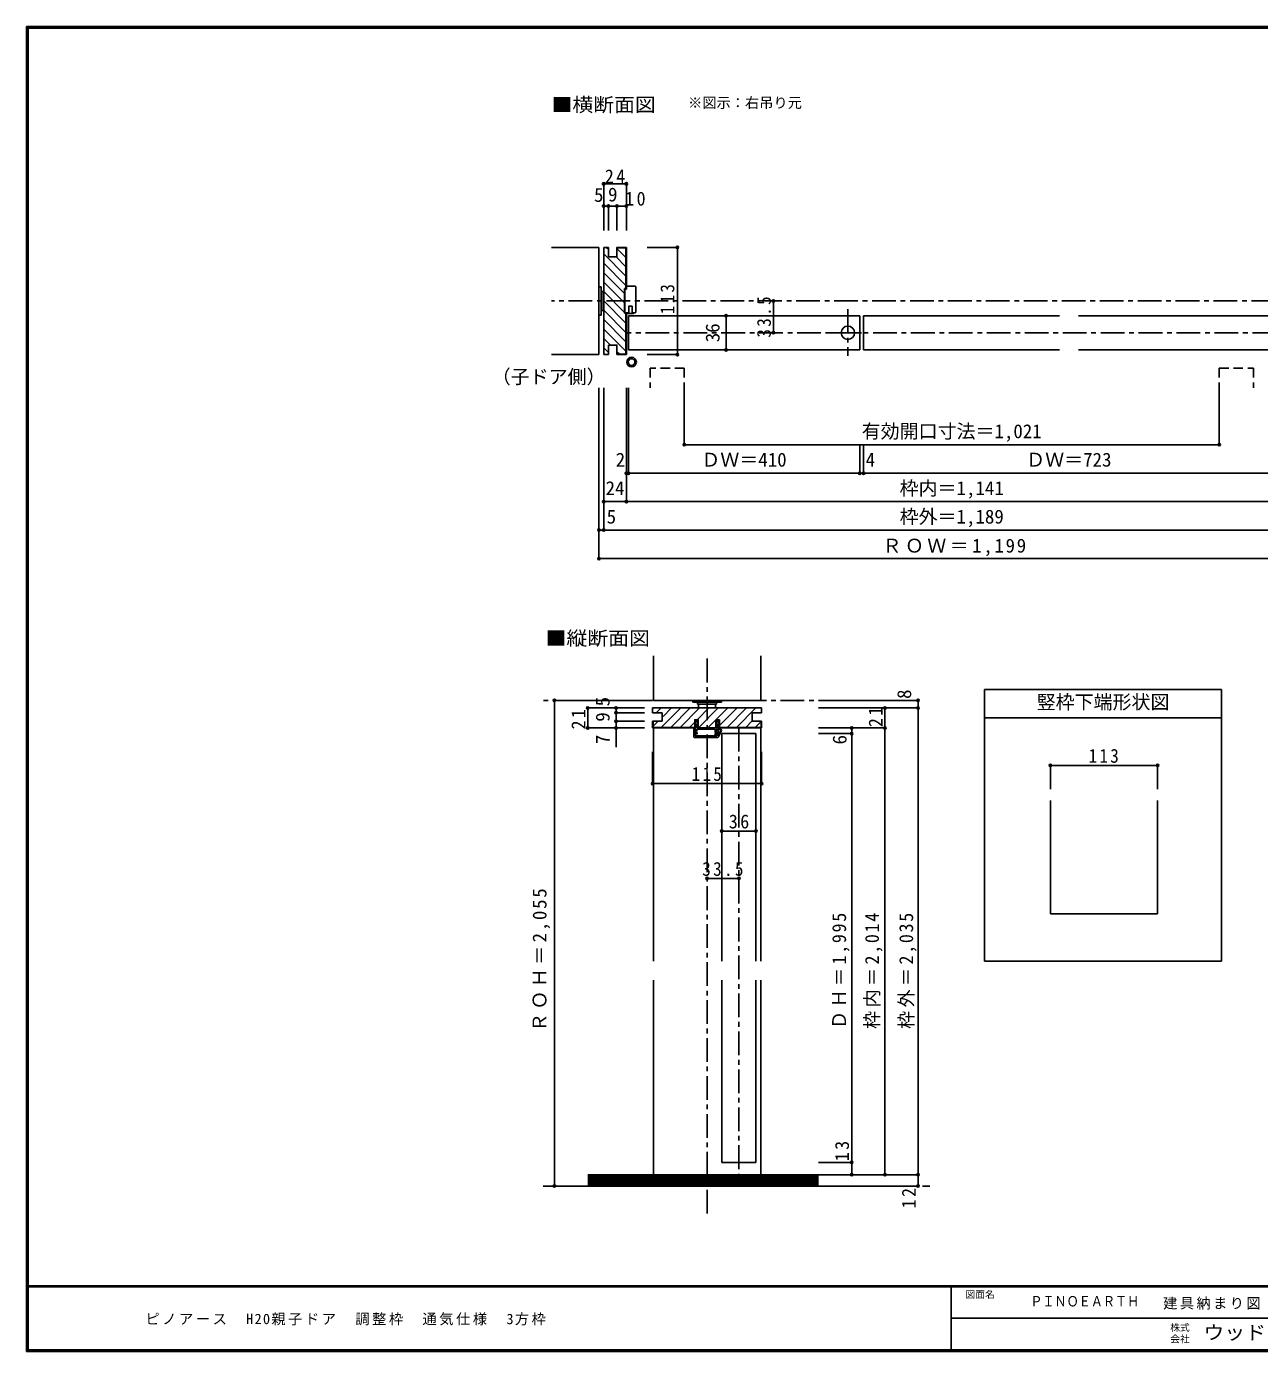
# Model space of a CAD drawing. Units: millimetres at full size, sheet at 1:5; some dimension numbers follow another scale. Extents: x -973 to 977, y -718 to 696.
# Drawn here: x -973 to 327, y -701 to 696 of the extents above; entities that cross this region are included whole.
import ezdxf
from ezdxf.enums import TextEntityAlignment as Align

# ---------------------------------------------------------------- set-up
doc = ezdxf.new("R2010")
doc.units = ezdxf.units.MM
doc.header["$LTSCALE"] = 5
doc.header["$PDMODE"] = 32
doc.header["$PDSIZE"] = 2.5
doc.linetypes.add('CHAIN1', pattern=[8, 5, -1, 1, -1])
doc.linetypes.add('DASHED2', pattern=[3, 2, -1])
for name, color, linetype in [('0-0_補助線', 7, 'Continuous'), ('0-1_通り芯', 4, 'CHAIN1'), ('0-3_仕上げ', 7, 'Continuous'), ('0-4_枠', 4, 'Continuous'), ('0-6_扉', 6, 'Continuous'), ('0-7_金物', 7, 'Continuous'), ('0-A_文字', 3, 'Continuous'), ('0-B_寸法', 7, 'Continuous'), ('F-0_補助線', 7, 'Continuous'), ('F-1_枠', 6, 'Continuous'), ('F-A_文字', 7, 'Continuous')]:
    doc.layers.add(name, color=color, linetype=linetype)
doc.styles.add('ＭＳ ゴシック', font='')
doc.styles.get('ＭＳ ゴシック').set_extended_font_data('MS Gothic')

# ---------------------------------------------------------------- blocks, each defined once
blk = doc.blocks.new('02')
at = {"layer": '0-0_補助線'}
for p, q in [((-4.998, -10.239), (-4.998, 14.761)), ((5.802, 17.761), (-3.198, 17.761)), ((6.802, 16.761), (6.802, -9.239)), ((-4.998, -10.239), (-0.698, -10.239)), ((2.702, -3.239), (2.702, -10.239)), ((5.802, -10.239), (2.702, -10.239)), ((5.002, -10.239), (4.402, -10.839))]:
    blk.add_line(p, q, dxfattribs=at)
for points in [[(-4.998, 14.761), (-3.198, 14.761), (-3.198, 17.761)], [(-3.469, -10.239), (-2.869, -10.839), (4.402, -10.839)], [(2.702, -3.239), (-0.698, -3.239), (-0.698, -10.239)]]:
    blk.add_lwpolyline(points, dxfattribs=at)
for centre, start, end in [((5.802, 16.761), 0, 90), ((5.802, -9.239), 270, 0)]:
    blk.add_arc(centre, 1, start, end, dxfattribs=at)

msp = doc.modelspace()

# ---------------------------------------------------------------- linework, layer by layer
at = {"layer": '0-0_補助線'}
for p, q in [((-369.847, 463), (-369.847, 350)), ((-369.847, 421.5), (-367.347, 421.5)), ((-369.847, 421.5), (-369.847, 391.5)), ((-367.347, 421.5), (-367.347, 391.5)), ((-367.347, 416.5), (-365.347, 416.5)), ((-365.347, 416.5), (-365.347, 396.5)), ((-365.347, 415.5), (-364.847, 415.5)), ((-369.847, 391.5), (-367.347, 391.5)), ((-367.347, 396.5), (-365.347, 396.5)), ((-365.347, 397.5), (-364.847, 397.5)), ((-267.622, -39), (-268.772, -39)), ((-267.622, -43.5), (-267.622, -39)), ((-246.172, -39), (-244.672, -36)), ((-246.172, -39), (-245.422, -39)), ((-245.422, -39), (-245.422, -43.5)), ((-244.672, -36), (-242.772, -39)), ((-243.922, -44.2), (-243.922, -39)), ((-243.922, -39), (-242.772, -39)), ((-269.922, -52.5), (-269.922, -43.8)), ((-269.397, -43.602), (-267.947, -45.502)), ((-268.922, -53.5), (-244.422, -53.5)), ((-268.172, -46), (-268.422, -46)), ((-245.422, -52), (-268.422, -52)), ((-268.409, -46.387), (-267.936, -48.105)), ((-268.122, -46), (-267.872, -46)), ((-267.12, -46.834), (-266.808, -47.695)), ((-266.672, -45.5), (-266.672, -46)), ((-247.922, -45), (-266.172, -45)), ((-245.422, -43.5), (-266.122, -43.5)), ((-246.872, -48.469), (-247.69, -51.092)), ((-247.422, -45.5), (-247.422, -47.46)), ((-245.576, -49.017), (-246.354, -51.509)), ((-246.022, -45), (-246.022, -47.337)), ((-244.922, -45), (-246.022, -45)), ((-244.622, -46), (-245.874, -47.203)), ((-245.472, -48), (-245.422, -48)), ((-245.422, -52), (-245.422, -48)), ((-244.922, -44.2), (-244.922, -45)), ((-243.922, -44.2), (-244.922, -44.2)), ((-242.422, -44.9), (-244.922, -44.9)), ((-243.922, -46), (-244.622, -46)), ((-242.422, -44.2), (-243.922, -44.2)), ((-243.922, -53), (-243.922, -46)), ((-241.438, -46.491), (-243.922, -51.44)), ((-240.812, -46.805), (-243.922, -53))]:
    msp.add_line(p, q, dxfattribs=at)
at = {"layer": '0-0_補助線', "color": 3}
for p, q in [((-364.847, 463), (-359.847, 463)), ((-364.847, 463), (-364.847, 350)), ((-359.847, 453), (-359.847, 463)), ((-350.847, 462.5), (-341.347, 462.5)), ((-341.347, 419.491), (-341.347, 462.5)), ((-340.847, 419.491), (-340.847, 463)), ((-342.848, 419.491), (-340.847, 419.491)), ((-342.848, 393.491), (-342.848, 419.491)), ((-340.847, 393.491), (-342.848, 393.491)), ((-341.347, 393.491), (-341.347, 350.5)), ((-340.847, 393.491), (-340.847, 350)), ((-364.847, 350), (-359.847, 350)), ((-359.847, 360), (-359.847, 350)), ((-350.847, 350.5), (-341.347, 350.5)), ((-350.847, 350), (-340.847, 350)), ((-313.293, -22.5), (-313.293, -27.5)), ((-198.293, -22.5), (-313.293, -22.5)), ((-303.293, -27.5), (-313.293, -27.5)), ((-303.293, -27.5), (-303.293, -36.5)), ((-208.293, -27.5), (-208.293, -36.5)), ((-208.293, -27.5), (-198.293, -27.5)), ((-198.293, -22.5), (-198.293, -27.5)), ((-303.293, -36.5), (-313.293, -36.5)), ((-313.293, -36.5), (-313.293, -43.5)), ((-242.772, -35), (-246.472, -35)), ((-246.472, -43.5), (-246.472, -35)), ((-242.772, -35), (-242.772, -43.5)), ((-198.293, -36.5), (-208.293, -36.5)), ((-198.793, -43), (-198.793, -36.5)), ((-198.293, -43.5), (-198.293, -36.5)), ((-313.293, -43.5), (-268.772, -43.5)), ((-246.472, -43.5), (-265.072, -43.5)), ((-198.793, -43), (-242.772, -43)), ((-198.293, -43.5), (-242.772, -43.5))]:
    msp.add_line(p, q, dxfattribs=at)
at = {"layer": '0-0_補助線', "color": 4}
for p, q in [((-359.847, 461.034), (-361.813, 463)), ((-341.347, 452.434), (-350.847, 461.934)), ((-341.347, 462.333), (-341.514, 462.5)), ((-341.347, 432.635), (-364.847, 456.135)), ((-341.347, 442.534), (-351.813, 453)), ((-341.347, 422.735), (-364.847, 446.235)), ((-342.848, 414.337), (-364.847, 436.336)), ((-342.848, 404.437), (-364.847, 426.436)), ((-342.848, 394.538), (-364.847, 416.537)), ((-341.347, 383.137), (-364.847, 406.637)), ((-341.347, 373.238), (-364.847, 396.738)), ((-341.347, 363.338), (-364.847, 386.838)), ((-341.347, 353.439), (-364.847, 376.939)), ((-357.808, 360), (-364.847, 367.039)), ((-359.847, 352.14), (-364.847, 357.14)), ((-348.308, 350.5), (-350.847, 353.039)), ((-309.379, -27.5), (-304.379, -22.5)), ((-304.08, -43), (-283.58, -22.5)), ((-302.293, -31.313), (-293.479, -22.5)), ((-294.18, -43), (-273.68, -22.5)), ((-284.281, -43), (-263.781, -22.5)), ((-266.381, -35), (-253.881, -22.5)), ((-264.482, -43), (-243.982, -22.5)), ((-254.582, -43), (-234.082, -22.5)), ((-242.772, -41.089), (-224.183, -22.5)), ((-234.783, -43), (-214.283, -22.5)), ((-224.884, -43), (-204.384, -22.5)), ((-312.793, -41.814), (-307.479, -36.5)), ((-274.381, -43), (-268.772, -37.391)), ((-214.984, -43), (-208.484, -36.5)), ((-205.085, -43), (-198.793, -36.708)), ((-313.293, -102.119), (-313.293, -68.876)), ((-198.293, -102.119), (-198.293, -68.876)), ((106.19, -82.979), (219.19, -82.979)), ((106.19, -82.979), (106.19, -107.979)), ((219.19, -82.979), (219.19, -107.979)), ((-313.293, -102.119), (-198.293, -102.119)), ((-222.293, -202.191), (-255.793, -202.191))]:
    msp.add_line(p, q, dxfattribs=at)
at = {"layer": '0-0_補助線', "color": 6}
msp.add_line((-240.293, -49.5), (-204.293, -49.5), dxfattribs=at)
at = {"layer": '0-0_補助線', "color": 3}
for points in [[(-359.847, 453), (-350.847, 453), (-350.847, 463), (-340.847, 463)], [(-359.847, 360), (-350.847, 360), (-350.847, 350)], [(-312.793, -36.5), (-312.793, -43), (-268.772, -43)], [(-265.072, -43.5), (-265.072, -35), (-268.772, -35), (-268.772, -43.5)]]:
    msp.add_lwpolyline(points, dxfattribs=at)
at = {"layer": '0-0_補助線'}
for points in [[(-265.372, -39), (-266.872, -36), (-268.772, -39)], [(-265.372, -39), (-266.122, -39), (-266.122, -43.5)], [(-268.422, -52), (-268.422, -49.9), (-266.422, -49.9), (-266.422, -48.7), (-268.422, -48.7), (-268.422, -46)], [(-267.622, -43.5), (-267.872, -43.5), (-267.872, -46)]]:
    msp.add_lwpolyline(points, dxfattribs=at)
for radius in [5, 3.5]:
    msp.add_circle((-335.383, 342.158), radius, dxfattribs=at)
for centre, radius, start, end in [((-269.622, -43.8), 0.3, 41.34778, 180), ((-268.922, -52.5), 1, 180, 270), ((-268.122, -46.3), 0.3, 90, 196.79003), ((-268.172, -45.7), 0.3, 270, 41.34778), ((-267.372, -47.9), 0.6, 196.79003, 270), ((-267.372, -47.9), 0.6, 270, 23.33765), ((-267.672, -46), 1, 303.47738, 0), ((-266.172, -45.5), 0.5, 90, 180), ((-247.922, -45.5), 0.5, 0, 90), ((-247.022, -51.3), 0.7, 162.67017, 342.67017), ((-246.222, -47.46), 1.2, 180, 237.21126), ((-245.222, -47.337), 0.8, 180, 221.40962), ((-245.472, -47.5), 0.5, 143.61521, 270), ((-246.722, -48.66), 1.2, 342.67017, 41.40962), ((-244.422, -53), 0.5, 270, 0), ((-242.422, -46), 1.8, 333.42485, 90), ((-242.422, -46), 1.1, 333.42485, 90)]:
    msp.add_arc(centre, radius, start, end, dxfattribs=at)
for p in [(106.19, -82.979), (219.19, -82.979), (-313.293, -102.119), (-198.293, -102.119), (-255.793, -202.191), (-222.293, -202.191)]:
    msp.add_point(p, dxfattribs=at)
at = {"layer": '0-1_通り芯'}
for p, q in [((423.153, 406.5), (-419.847, 406.5)), ((344.153, 373), (-340.847, 373)), ((-255.793, 29.5), (-255.793, -557.742)), ((-33.347, -14.5), (-428.599, -14.5)), ((-222.293, -43.5), (-222.293, -514.5)), ((-428.599, -526.5), (-20.844, -526.5))]:
    msp.add_line(p, q, dxfattribs=at)
at = {"layer": '0-1_通り芯', "color": 7}
for p, q in [((-107.384, 397.796), (-107.384, 348.563)), ((-127.919, 373), (-86.133, 373))]:
    msp.add_line(p, q, dxfattribs=at)
at = {"layer": '0-1_通り芯', "color": 7, "linetype": 'Continuous'}
msp.add_circle((-107.384, 373), 7, dxfattribs=at)
at = {"layer": '0-3_仕上げ'}
for p, q in [((-419.847, 463), (-369.847, 463)), ((-419.847, 350), (-369.847, 350)), ((-312.293, 32.5), (-312.293, -14.5)), ((-199.293, 32.5), (-199.293, -14.5)), ((-312.293, -14.5), (-199.293, -14.5)), ((-138.347, -516), (-381.704, -516)), ((-138.347, -517.5), (-381.704, -517.5)), ((-138.347, -519), (-381.704, -519)), ((-138.347, -520.5), (-381.704, -520.5)), ((-138.347, -522), (-381.704, -522)), ((-138.347, -523.5), (-381.704, -523.5)), ((-138.347, -525), (-381.704, -525))]:
    msp.add_line(p, q, dxfattribs=at)
at = {"layer": '0-3_仕上げ', "color": 2}
for p, q in [((-138.347, -514.5), (-381.704, -514.5)), ((-138.347, -526.5), (-381.704, -526.5))]:
    msp.add_line(p, q, dxfattribs=at)
at = {"layer": '0-4_枠'}
for p, q in [((-312.293, -43.5), (-312.293, -289.5)), ((-199.293, -43.5), (-199.293, -289.5)), ((-312.293, -309.5), (-312.293, -514.5)), ((-199.293, -309.5), (-199.293, -514.5))]:
    msp.add_line(p, q, dxfattribs=at)
at = {"layer": '0-4_枠', "color": 3}
for p, q in [((106.19, -119.911), (106.19, -239.486)), ((219.19, -119.911), (219.19, -239.486)), ((106.19, -239.486), (219.19, -239.486))]:
    msp.add_line(p, q, dxfattribs=at)
at = {"layer": '0-6_扉'}
for p, q in [((-94.884, 391), (-338.847, 391)), ((-338.847, 355), (-338.847, 391)), ((-94.884, 355), (-94.884, 391)), ((-94.884, 391), (-94.884, 355)), ((-90.884, 355), (-90.884, 391)), ((-90.884, 391), (-90.884, 355)), ((-90.884, 391), (115.635, 391)), ((135.635, 391), (342.153, 391)), ((-94.884, 355), (-338.847, 355)), ((-90.884, 355), (115.635, 355)), ((135.635, 355), (342.153, 355)), ((-240.293, -49.5), (-240.293, -289.5)), ((-204.293, -49.5), (-204.293, -289.5)), ((-240.293, -309.5), (-240.293, -501.5)), ((-204.293, -309.5), (-204.293, -501.5)), ((-204.293, -501.5), (-240.293, -501.5))]:
    msp.add_line(p, q, dxfattribs=at)
at = {"layer": '0-6_扉', "linetype": 'DASHED2'}
for p, q in [((-279.852, 335.71), (-279.852, 314.986)), ((284.158, 335.71), (284.158, 314.986))]:
    msp.add_line(p, q, dxfattribs=at)
for points in [[(-279.852, 335.71), (-315.852, 335.71), (-315.852, 314.986)], [(284.158, 335.71), (320.158, 335.71), (320.158, 314.986)]]:
    msp.add_lwpolyline(points, dxfattribs=at)
at = {"layer": '0-7_金物'}
for p, q in [((-270.793, -14.5), (-270.793, -16.5)), ((-270.793, -14.5), (-240.793, -14.5)), ((-270.793, -16.5), (-240.793, -16.5)), ((-265.793, -16.5), (-265.793, -18.5)), ((-265.793, -18.5), (-245.793, -18.5)), ((-264.793, -18.5), (-264.793, -22.5)), ((-246.793, -22.5), (-246.793, -18.5)), ((-245.793, -16.5), (-245.793, -18.5)), ((-240.793, -14.5), (-240.793, -16.5))]:
    msp.add_line(p, q, dxfattribs=at)
at = {"layer": '0-A_文字'}
for p, q in [((36.653, -2.979), (36.653, -289.486)), ((286.653, -2.979), (36.653, -2.979)), ((286.653, -2.979), (286.653, -289.486)), ((286.653, -32.979), (36.653, -32.979)), ((286.653, -289.486), (36.653, -289.486))]:
    msp.add_line(p, q, dxfattribs=at)
at = {"layer": '0-B_寸法', "color": 4}
for p, q in [((-364.847, 529.986), (-364.847, 480.945)), ((-364.847, 506.462), (-340.847, 506.462)), ((-359.847, 506.462), (-359.847, 480.945)), ((-350.847, 506.462), (-350.847, 480.945)), ((-318.987, 463), (-287.077, 463)), ((-287.077, 350), (-287.077, 463)), ((-185.837, 406.5), (-185.837, 373)), ((-235.837, 391), (-235.837, 355)), ((-318.987, 350), (-287.077, 350)), ((-369.823, 164.986), (-369.823, 314.986)), ((-364.847, 164.986), (-364.847, 314.986)), ((-364.847, 164.986), (-364.847, 314.986)), ((-340.847, 194.986), (-340.847, 314.986)), ((-338.847, 224.986), (-338.847, 314.986)), ((-279.852, 254.986), (-279.852, 314.986)), ((284.158, 254.986), (284.158, 314.986)), ((-279.852, 254.986), (284.158, 254.986)), ((-94.884, 224.986), (-94.884, 254.986)), ((-90.884, 224.986), (-90.884, 254.986)), ((344.153, 224.986), (-340.847, 224.986)), ((368.153, 194.986), (-364.847, 194.986)), ((-364.847, 164.986), (-369.823, 164.986)), ((-369.823, 134.986), (-369.823, 164.986)), ((368.153, 164.986), (-364.847, 164.986)), ((373.129, 134.986), (-369.823, 134.986)), ((-416.704, -14.5), (-416.704, -526.5)), ((-416.704, -14.5), (-321.704, -14.5)), ((-381.704, -22.5), (-321.704, -22.5)), ((-381.704, -22.5), (-381.704, -43.5)), ((-351.704, -22.5), (-351.704, -63.665)), ((-351.704, -27.5), (-321.704, -27.5)), ((-33.347, -14.5), (-138.347, -14.5)), ((-33.347, -22.5), (-138.347, -22.5)), ((-68.347, -22.5), (-68.347, -514.5)), ((-33.347, -15.5), (-33.347, -526.5)), ((-351.704, -36.5), (-321.704, -36.5)), ((-381.704, -43.5), (-321.704, -43.5)), ((-68.347, -43.5), (-138.347, -43.5)), ((-103.347, -49.5), (-138.347, -49.5)), ((-103.347, -43.5), (-103.347, -514.5)), ((-240.293, -152.191), (-204.293, -152.191)), ((-103.347, -501.5), (-138.347, -501.5)), ((-33.347, -514.5), (-138.347, -514.5)), ((-416.704, -526.5), (-380.446, -526.5)), ((-33.347, -526.5), (-138.347, -526.5))]:
    msp.add_line(p, q, dxfattribs=at)
msp.add_lwpolyline([(-364.847, 529.986), (-340.847, 529.986), (-340.847, 480.945)], dxfattribs=at)
at = {"layer": '0-B_寸法'}
for p in [(-364.847, 529.986), (-340.847, 529.986), (-364.847, 506.462), (-359.847, 506.462), (-350.847, 506.462), (-340.847, 506.462), (-287.077, 463), (-185.837, 406.5), (-235.837, 391), (-185.837, 373), (-287.077, 350), (-235.837, 355), (-279.852, 254.986), (284.158, 254.986), (-340.847, 224.986), (-338.847, 224.986), (-94.884, 224.986), (-90.884, 224.986), (-364.847, 194.986), (-340.847, 194.986), (-369.823, 164.986), (-364.847, 164.986), (-369.823, 134.986), (-416.704, -14.5), (-33.347, -14.5), (-381.704, -22.5), (-351.704, -22.5), (-351.704, -27.5), (-68.347, -22.5), (-33.347, -22.5), (-351.704, -36.5), (-381.704, -43.5), (-351.704, -43.5), (-103.347, -43.5), (-103.347, -49.5), (-68.347, -43.5), (-240.293, -152.191), (-204.293, -152.191), (-103.347, -501.5), (-103.347, -514.5), (-68.347, -514.5), (-33.347, -514.5), (-416.704, -526.5), (-33.347, -526.5)]:
    msp.add_point(p, dxfattribs=at)
at = {"layer": 'F-1_枠'}
for p, q in [((-973.347, 695.833), (-973.347, -700.833)), ((-973.347, 695.833), (976.653, 695.833)), ((-973.347, 695), (976.653, 695)), ((-973.347, 694.167), (976.653, 694.167)), ((-972.514, 695.833), (-972.514, -700.833)), ((-971.68, 695.833), (-971.68, -700.833)), ((976.653, -631.667), (-973.347, -631.667)), ((976.653, -632.5), (-973.347, -632.5)), ((1.653, -632.5), (1.653, -699.167)), ((1.653, -665.833), (974.986, -665.834)), ((976.653, -699.167), (-973.347, -699.167)), ((976.653, -700), (-973.347, -700)), ((976.653, -700.833), (-973.347, -700.833))]:
    msp.add_line(p, q, dxfattribs=at)

# ---------------------------------------------------------------- block references
at = {"layer": '0-0_補助線'}
msp.add_blockref('02', (-337.649, 404.23), dxfattribs=at)

# ---------------------------------------------------------------- texts
at = {"layer": '0-0_補助線', "char_height": 14.66, "attachment_point": 7, "style": 'ＭＳ ゴシック'}
for s, insert in [('\\T1.27;\\W0.9;113', (146.44, -80.479)), ('\\T1.27;\\W0.9;115', (-272.043, -99.619)), ('\\T1.28;\\W0.9;33.5', (-260.918, -199.691))]:
    msp.add_mtext(s, dxfattribs=dict(at, insert=insert))
at = {"layer": '0-A_文字', "color": 7, "style": 'ＭＳ ゴシック', "width": 1.1}
for s, p in [('■横断面図', (-419.847, 601.667)), ('■縦断面図', (-426.112, 39.256))]:
    msp.add_text(s, height=14.66, dxfattribs=at).set_placement(p, align=Align.BOTTOM_LEFT)
at = {"layer": '0-A_文字', "color": 7, "style": 'ＭＳ ゴシック'}
for s, height, p in [('※図示：右吊り元', 11, (-275.894, 606.667)), ('（子ドア側）', 14.66, (-482.847, 314.986)), ('竪枠下端形状図', 14.66, (91.653, -27.979))]:
    msp.add_text(s, height=height, dxfattribs=at).set_placement(p, align=Align.BOTTOM_LEFT)
at = {"layer": '0-B_寸法', "style": 'ＭＳ ゴシック'}
for s, p in [('5', (-375.016, 506.616)), ('9', (-360.23, 507.01)), ('有効開口寸法＝1,021', (-92.847, 257.486)), ('2', (-352.169, 227.486)), ('ＤＷ＝410', (-261.865, 227.486)), ('4', (-88.65, 227.486)), ('ＤＷ＝723', (80.635, 227.486)), ('24', (-362.847, 197.486)), ('枠内＝1,141', (-52.847, 197.486)), ('5', (-361.701, 167.486)), ('枠外＝1,189', (-52.847, 167.486))]:
    msp.add_text(s, height=14.66, dxfattribs=at).set_placement(p, align=Align.BOTTOM_LEFT)
for s, p in [('36', (-238.337, 363)), ('5', (-354.204, -20.792)), ('8', (-36.315, -12.979)), ('9', (-354.204, -37)), ('7', (-354.204, -60.662)), ('6', (-104.424, -60.966))]:
    msp.add_text(s, height=14.66, rotation=90, dxfattribs=at).set_placement(p, align=Align.BOTTOM_LEFT)
at = {"layer": '0-B_寸法', "char_height": 14.66, "attachment_point": 7, "style": 'ＭＳ ゴシック'}
for s, insert in [('\\T1.27;\\W0.95;24', (-363.616, 530.567)), ('\\T1.27;\\W0.95;10', (-342.196, 506.813)), ('\\T1.18;ＲＯＷ＝1,199', (-70.847, 137.486)), ('\\T1.27;\\W0.95;36', (-232.918, -149.691))]:
    msp.add_mtext(s, dxfattribs=dict(at, insert=insert))
at = {"layer": '0-B_寸法', "char_height": 14.66, "attachment_point": 7, "rotation": 90, "style": 'ＭＳ ゴシック'}
for s, insert in [('\\T1.27;\\W0.9;113', (-290.155, 392.523)), ('\\T1.28;\\W0.9;33.5', (-188.337, 367.875)), ('\\T1.27;\\W0.95;21', (-384.204, -45.125)), ('\\T1.27;\\W0.95;21', (-70.847, -42.644)), ('\\T1.18;ＲＯＨ＝2,055', (-421.345, -364)), ('\\T1.19;\\W0.95;ＤＨ＝1,995', (-105.527, -360.75)), ('\\T1.19;\\W0.95;枠内＝2,014', (-70.847, -360.75)), ('\\T1.19;\\W0.95;枠外＝2,035', (-34.833, -360.75)), ('\\T1.27;\\W0.95;13', (-106.056, -500.32)), ('\\T1.27;\\W0.95;12', (-35.847, -549.953))]:
    msp.add_mtext(s, dxfattribs=dict(at, insert=insert))
at = {"layer": 'F-0_補助線', "style": 'ＭＳ ゴシック', "width": 0.85}
msp.add_text('ＰＩＮＯＥＡＲＴＨ', height=11, dxfattribs=at).set_placement((84.986, -656.667), align=Align.BOTTOM_LEFT)
at = {"layer": 'F-0_補助線', "insert": (224.986, -656.667), "char_height": 11, "attachment_point": 7, "style": 'ＭＳ ゴシック'}
msp.add_mtext('\\T1.17;建具納まり図', dxfattribs=at)
at = {"layer": 'F-A_文字', "style": 'ＭＳ ゴシック'}
for s, p in [('図面名', (16.653, -646.667)), ('株式', (232.486, -681.5)), ('会社', (232.486, -693.5))]:
    msp.add_text(s, height=7.331, dxfattribs=at).set_placement(p, align=Align.BOTTOM_LEFT)
at = {"layer": 'F-A_文字', "style": 'ＭＳ ゴシック', "width": 1.1}
msp.add_text('ウッドワン・・・', height=14.66, dxfattribs=at).set_placement((267.486, -692.5), align=Align.BOTTOM_LEFT)
at = {"layer": 'F-A_文字', "insert": (-847.938, -673.333), "char_height": 11, "attachment_point": 7, "style": 'ＭＳ ゴシック'}
msp.add_mtext('\\T1.18;ピノアース\u3000H20親子ドア\u3000調整枠\u3000通気仕様\u30003方枠\u3000', dxfattribs=at)

doc.saveas('drawing.dxf')
